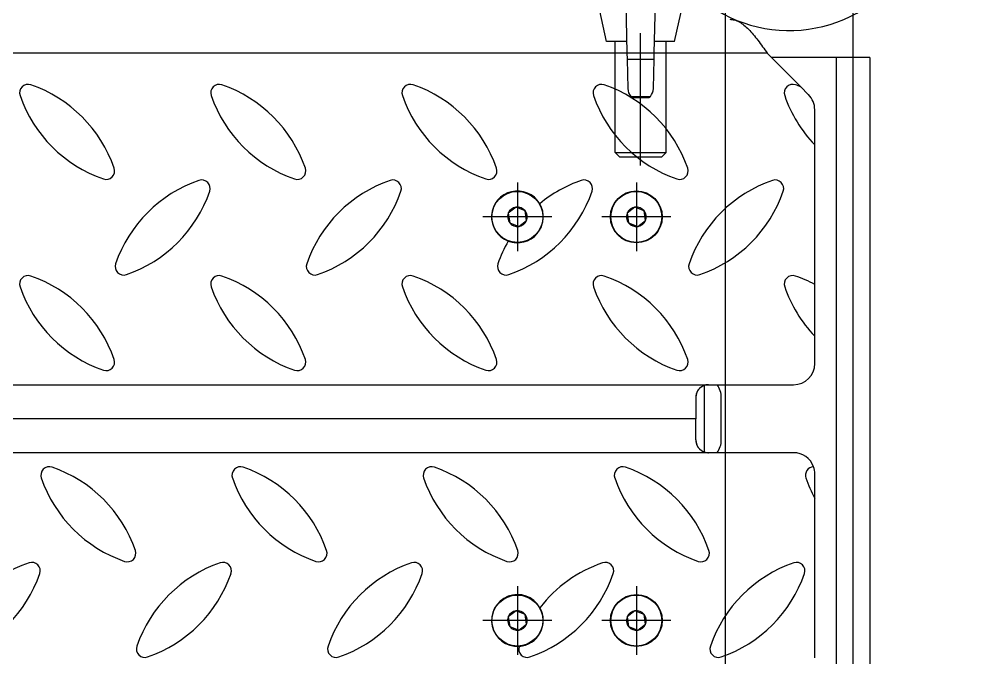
# Model space of a CAD drawing. Header units: millimetres. Extents: x -73584 to -37571, y -61249 to -50748.
# Drawn here: x -53715.5 to -53488.3, y -59690.8 to -59540.6 of the extents above; entities that cross this region are included whole.
import ezdxf

# ---------------------------------------------------------------- set-up
doc = ezdxf.new("R2010")
doc.units = ezdxf.units.MM
doc.header["$LTSCALE"] = 200
doc.linetypes.add('DOT_CENTER', pattern=[14, 12, -1, 0, -1])
doc.layers.add('1', color=7, linetype='Continuous')
doc.layers.add('DIM', color=3, linetype='Continuous')

# ---------------------------------------------------------------- blocks, each defined once
blk = doc.blocks.new('23-D0552-A_RUBBER_PLATFORM_Absen__2', base_point=(549.5, -171.03))
at = {"color": 7, "linetype": 'Continuous'}
blk.add_line((549.5, -155.37), (549.5, -171.03), dxfattribs=at)
blk = doc.blocks.new('SPRING-WASHER_DIN-127-B_M8_A2-70_STAINLESS-STEEL_2__27', base_point=(457.1, -155.2))
at = {"color": 140, "linetype": 'Continuous'}
for p, q in [((457.1, -155.2), (460.45, -155.2)), ((460.45, -155.2), (460.75, -155.2)), ((460.75, -155.2), (462.65, -155.2)), ((462.65, -155.2), (463.19, -155.2)), ((463.19, -155.2), (463.43, -155.2)), ((463.43, -155.2), (467.3, -155.2)), ((467.3, -155.2), (468.25, -155.2)), ((468.25, -155.2), (468.55, -155.2)), ((468.55, -155.2), (471.9, -155.2))]:
    blk.add_line(p, q, dxfattribs=at)
blk = doc.blocks.new('HEXAGON-NYLON-LOCKNUT_DIN-985_M8_A2-70_STAINLESS-STEEL__28', base_point=(456.99, -155.2))
at = {"color": 140, "linetype": 'Continuous'}
for p, q in [((456.99, -155.2), (457.1, -155.2)), ((457.1, -155.2), (460.45, -155.2)), ((460.45, -155.2), (460.75, -155.2)), ((460.75, -155.2), (462.65, -155.2)), ((462.65, -155.2), (463.19, -155.2)), ((463.19, -155.2), (463.43, -155.2)), ((463.43, -155.2), (467.3, -155.2)), ((467.3, -155.2), (468.25, -155.2)), ((468.25, -155.2), (468.55, -155.2)), ((468.55, -155.2), (471.9, -155.2)), ((471.9, -155.2), (472.01, -155.2))]:
    blk.add_line(p, q, dxfattribs=at)
blk = doc.blocks.new('SPRING-WASHER_DIN-127-B_M8_A2-70_STAINLESS-STEEL__29', base_point=(457.1, -171.2))
at = {"color": 140, "linetype": 'Continuous'}
for p, q in [((459.84, -171.2), (457.1, -171.2)), ((460.45, -171.2), (459.84, -171.2)), ((460.5, -171.2), (460.45, -171.2)), ((462.65, -171.2), (460.5, -171.2)), ((463.19, -171.2), (462.65, -171.2)), ((463.43, -171.2), (463.19, -171.2)), ((467.27, -171.2), (463.43, -171.2)), ((467.3, -171.2), (467.27, -171.2)), ((468.5, -171.2), (467.3, -171.2)), ((468.55, -171.2), (468.5, -171.2)), ((471.9, -171.2), (468.55, -171.2))]:
    blk.add_line(p, q, dxfattribs=at)
blk = doc.blocks.new('HEX-BOLT-FULLY-THREADED_DIN-933_M8x30_A2-70_STAINLESS-STEEL__30', base_point=(457.07, -171.2))
at = {"color": 140, "linetype": 'Continuous'}
for p, q in [((457.1, -171.2), (457.07, -171.2)), ((459.84, -171.2), (457.1, -171.2)), ((460.45, -171.2), (459.84, -171.2)), ((460.5, -171.2), (460.45, -171.2)), ((462.65, -171.2), (460.5, -171.2)), ((463.19, -171.2), (462.65, -171.2)), ((463.43, -171.2), (463.19, -171.2)), ((467.27, -171.2), (463.43, -171.2)), ((467.3, -171.2), (467.27, -171.2)), ((468.5, -171.2), (467.3, -171.2)), ((468.55, -171.2), (468.5, -171.2)), ((471.9, -171.2), (468.55, -171.2)), ((471.93, -171.2), (471.9, -171.2))]:
    blk.add_line(p, q, dxfattribs=at)
blk = doc.blocks.new('PH_23-SCREW-FIX-PLATFORM_Absen-M2_9_5__31', base_point=(456.99, -171.2))
for name, p in [('HEXAGON-NYLON-LOCKNUT_DIN-985_M8_A2-70_STAINLESS-STEEL__28', (456.99, -155.2)), ('SPRING-WASHER_DIN-127-B_M8_A2-70_STAINLESS-STEEL_2__27', (457.1, -155.2)), ('HEX-BOLT-FULLY-THREADED_DIN-933_M8x30_A2-70_STAINLESS-STEEL__30', (457.07, -171.2)), ('SPRING-WASHER_DIN-127-B_M8_A2-70_STAINLESS-STEEL__29', (457.1, -171.2))]:
    blk.add_blockref(name, p)
blk = doc.blocks.new('COUNTERSUNK-HEAD-HEXAGON-SOCKET-BOLTS_DIN-7991_M6x20_A2-70_STAINLESS-STEEL__32', base_point=(499.5, -216.7))
at = {"color": 7, "linetype": 'Continuous'}
for p, q in [((505.18, -208.41), (503.36, -209.84)), ((507.32, -209.28), (505.18, -208.41)), ((503.36, -209.84), (503.68, -212.12)), ((507.64, -211.56), (507.32, -209.28)), ((503.68, -212.12), (505.82, -212.99)), ((505.82, -212.99), (507.64, -211.56))]:
    blk.add_line(p, q, dxfattribs=at)
blk.add_circle((505.5, -210.7), 6, dxfattribs=at)
for start, end in [(98.0545, 158.0545), (38.0545, 98.0545), (158.0545, 218.0545), (338.0545, 38.0545), (218.0545, 278.0545), (278.0545, 338.0545)]:
    blk.add_arc((505.5, -210.7), 2.31, start, end, dxfattribs=at)
blk = doc.blocks.new('PH_23-SCREW-FIX-PLATE_Absen-M2_9__33', base_point=(499.5, -216.7))
blk.add_blockref('COUNTERSUNK-HEAD-HEXAGON-SOCKET-BOLTS_DIN-7991_M6x20_A2-70_STAINLESS-STEEL__32', (499.5, -216.7))
blk = doc.blocks.new('COUNTERSUNK-HEAD-HEXAGON-SOCKET-BOLTS_DIN-7991_M6x20_A2-70_STAINLESS-STEEL__34', base_point=(527.5, -216.7))
at = {"color": 7, "linetype": 'Continuous'}
for p, q in [((533.18, -208.41), (531.36, -209.84)), ((535.32, -209.28), (533.18, -208.41)), ((531.36, -209.84), (531.68, -212.12)), ((535.64, -211.56), (535.32, -209.28)), ((531.68, -212.12), (533.82, -212.99)), ((533.82, -212.99), (535.64, -211.56))]:
    blk.add_line(p, q, dxfattribs=at)
blk.add_circle((533.5, -210.7), 6, dxfattribs=at)
for start, end in [(98.0545, 158.0545), (38.0545, 98.0545), (158.0545, 218.0545), (338.0545, 38.0545), (218.0545, 278.0545), (278.0545, 338.0545)]:
    blk.add_arc((533.5, -210.7), 2.31, start, end, dxfattribs=at)
blk = doc.blocks.new('PH_23-SCREW-FIX-PLATE_Absen-M2_9_4__35', base_point=(527.5, -216.7))
blk.add_blockref('COUNTERSUNK-HEAD-HEXAGON-SOCKET-BOLTS_DIN-7991_M6x20_A2-70_STAINLESS-STEEL__34', (527.5, -216.7))
blk = doc.blocks.new('COUNTERSUNK-HEAD-HEXAGON-SOCKET-BOLTS_DIN-7991_M6x20_A2-70_STAINLESS-STEEL__36', base_point=(527.5, -121.7))
at = {"color": 7, "linetype": 'Continuous'}
for p, q in [((533.18, -113.41), (531.36, -114.84)), ((535.32, -114.28), (533.18, -113.41)), ((531.36, -114.84), (531.68, -117.12)), ((535.64, -116.56), (535.32, -114.28)), ((531.68, -117.12), (533.82, -117.99)), ((533.82, -117.99), (535.64, -116.56))]:
    blk.add_line(p, q, dxfattribs=at)
blk.add_circle((533.5, -115.7), 6, dxfattribs=at)
for start, end in [(98.0545, 158.0545), (38.0545, 98.0545), (158.0545, 218.0545), (338.0545, 38.0545), (218.0545, 278.0545), (278.0545, 338.0545)]:
    blk.add_arc((533.5, -115.7), 2.31, start, end, dxfattribs=at)
blk = doc.blocks.new('PH_23-SCREW-FIX-PLATE_Absen-M2_9_3__37', base_point=(527.5, -121.7))
blk.add_blockref('COUNTERSUNK-HEAD-HEXAGON-SOCKET-BOLTS_DIN-7991_M6x20_A2-70_STAINLESS-STEEL__36', (527.5, -121.7))
blk = doc.blocks.new('COUNTERSUNK-HEAD-HEXAGON-SOCKET-BOLTS_DIN-7991_M6x20_A2-70_STAINLESS-STEEL__38', base_point=(499.5, -121.7))
at = {"color": 7, "linetype": 'Continuous'}
for p, q in [((505.18, -113.41), (503.36, -114.84)), ((507.32, -114.28), (505.18, -113.41)), ((503.36, -114.84), (503.68, -117.12)), ((507.64, -116.56), (507.32, -114.28)), ((503.68, -117.12), (505.82, -117.99)), ((505.82, -117.99), (507.64, -116.56))]:
    blk.add_line(p, q, dxfattribs=at)
blk.add_circle((505.5, -115.7), 6, dxfattribs=at)
for start, end in [(98.0545, 158.0545), (38.0545, 98.0545), (158.0545, 218.0545), (338.0545, 38.0545), (218.0545, 278.0545), (278.0545, 338.0545)]:
    blk.add_arc((505.5, -115.7), 2.31, start, end, dxfattribs=at)
blk = doc.blocks.new('PH_23-SCREW-FIX-PLATE_Absen-M2_9_2__39', base_point=(499.5, -121.7))
blk.add_blockref('COUNTERSUNK-HEAD-HEXAGON-SOCKET-BOLTS_DIN-7991_M6x20_A2-70_STAINLESS-STEEL__38', (499.5, -121.7))
blk = doc.blocks.new('PH_23-SCREWS__45', base_point=(-410.5, -216.7))
for name, p in [('PH_23-SCREW-FIX-PLATE_Absen-M2_9_2__39', (499.5, -121.7)), ('PH_23-SCREW-FIX-PLATE_Absen-M2_9_3__37', (527.5, -121.7)), ('PH_23-SCREW-FIX-PLATFORM_Absen-M2_9_5__31', (456.99, -171.2)), ('PH_23-SCREW-FIX-PLATE_Absen-M2_9__33', (499.5, -216.7)), ('PH_23-SCREW-FIX-PLATE_Absen-M2_9_4__35', (527.5, -216.7))]:
    blk.add_blockref(name, p)
blk = doc.blocks.new('23-D0551-A_SIDE-PLATE_STACKING_Absen__46', base_point=(552.5, -248.2))
at = {"color": 7, "linetype": 'Continuous'}
for p, q in [((580.5, -78.2), (565.3, -78.2)), ((588.5, -78.2), (580.5, -78.2)), ((588.5, -78.2), (588.5, -248.2)), ((553.5, -168.2), (553.5, -158.2)), ((580.5, -248.2), (565.3, -248.2)), ((588.5, -248.2), (580.5, -248.2))]:
    blk.add_line(p, q, dxfattribs=at)
at = {"color": 140, "linetype": 'Continuous'}
blk.add_line((580.5, -78.2), (580.5, -248.2), dxfattribs=at)
at = {"color": 7, "linetype": 'Continuous'}
for centre, start, end in [((548.5, -158.2), 0, 36.8699), ((548.5, -168.2), 323.1301, 0)]:
    blk.add_arc(centre, 5, start, end, dxfattribs=at)
blk = doc.blocks.new('23-D0550-A_PLATFORM-1m_STACKING_Absen__48', base_point=(-446.5, -257.2))
at = {"color": 7, "linetype": 'Continuous'}
for p, q in [((547.5, -163.2), (-418.5, -163.2)), ((547.5, -168.2), (547.5, -163.2)), ((570.5, -171.2), (550.5, -171.2)), ((575.5, -181.9), (575.5, -176.2)), ((575.5, -219.52), (575.5, -181.9))]:
    blk.add_line(p, q, dxfattribs=at)
at = {"color": 140, "linetype": 'Continuous'}
for p, q in [((457.07, -171.2), (271.93, -171.2)), ((457.1, -171.2), (457.07, -171.2)), ((459.84, -171.2), (457.1, -171.2)), ((460.45, -171.2), (459.84, -171.2)), ((460.5, -171.2), (460.45, -171.2)), ((462.65, -171.2), (460.5, -171.2)), ((463.19, -171.2), (462.65, -171.2)), ((463.43, -171.2), (463.19, -171.2)), ((467.27, -171.2), (463.43, -171.2)), ((467.3, -171.2), (467.27, -171.2)), ((468.5, -171.2), (467.3, -171.2)), ((468.55, -171.2), (468.5, -171.2)), ((471.9, -171.2), (468.55, -171.2)), ((471.93, -171.2), (471.9, -171.2)), ((550.5, -171.2), (471.93, -171.2))]:
    blk.add_line(p, q, dxfattribs=at)
at = {"color": 7, "linetype": 'Continuous'}
blk.add_circle((533.5, -210.7), 6.1, dxfattribs=at)
for centre, radius, start, end in [((550.5, -168.2), 3, 180.0015, 180.1585), ((550.5, -168.2), 3, 180.1571, 269.8246), ((550.5, -168.2), 3, 269.8244, 269.9998), ((570.5, -176.2), 5, 19.7526, 90), ((570.5, -176.2), 5, 0, 19.7526), ((505.5, -210.7), 6.1, 29.5992, 273.774), ((505.5, -210.7), 6.1, 273.774, 29.5992)]:
    blk.add_arc(centre, radius, start, end, dxfattribs=at)
at = {"color": 140, "linetype": 'Continuous'}
for centre, radius, start, end in [((395.31, -176.51), 2, 70.9892, 199.0108), ((385.64, -204.56), 31.67, 19.0108, 70.9892), ((440.31, -176.51), 2, 70.9892, 199.0108), ((430.64, -204.56), 31.67, 19.0108, 70.9892), ((485.31, -176.51), 2, 70.9892, 199.0108), ((475.64, -204.56), 31.67, 19.0108, 70.9892), ((530.31, -176.51), 2, 70.9892, 199.0108), ((520.64, -204.56), 31.67, 19.0108, 70.9892), ((575.31, -176.51), 2, 92.9178, 199.0108), ((423.36, -166.84), 31.67, 199.0108, 250.9892), ((468.36, -166.84), 31.67, 199.0108, 250.9892), ((513.36, -166.84), 31.67, 199.0108, 250.9892), ((558.36, -166.84), 31.67, 199.0108, 250.9892), ((603.36, -166.84), 31.67, 199.0108, 208.3976), ((413.69, -194.89), 2, 250.9892, 19.0108), ((458.69, -194.89), 2, 250.9892, 19.0108), ((503.69, -194.89), 2, 250.9892, 19.0108), ((548.69, -194.89), 2, 250.9892, 19.0108), ((400.86, -227.06), 31.67, 109.0108, 160.9892), ((391.19, -199.01), 2, 340.9892, 109.0108), ((445.86, -227.06), 31.67, 109.0108, 160.9892), ((436.19, -199.01), 2, 340.9892, 109.0108), ((490.86, -227.06), 31.67, 109.0108, 160.9892), ((481.19, -199.01), 2, 340.9892, 109.0108), ((535.86, -227.06), 31.67, 109.0108, 142.2906), ((526.19, -199.01), 2, 340.9892, 109.0108), ((580.86, -227.06), 31.67, 109.0108, 160.9892), ((571.19, -199.01), 2, 340.9892, 109.0108), ((363.14, -189.34), 31.67, 289.0108, 340.9892), ((408.14, -189.34), 31.67, 289.0108, 340.9892), ((453.14, -189.34), 31.67, 289.0108, 340.9892), ((498.14, -189.34), 31.67, 289.0108, 340.9892), ((543.14, -189.34), 31.67, 289.0108, 340.9892), ((535.86, -227.06), 31.67, 142.2906, 142.4871), ((417.81, -217.39), 2, 160.9892, 289.0108), ((462.81, -217.39), 2, 160.9892, 289.0108), ((507.81, -217.39), 2, 162.3737, 289.0108), ((507.81, -217.39), 2, 160.9892, 162.3737), ((535.86, -227.06), 31.67, 160.8805, 160.9892), ((552.81, -217.39), 2, 160.9892, 289.0108)]:
    blk.add_arc(centre, radius, start, end, dxfattribs=at)
at = {"color": 7, "linetype": 'Continuous'}
blk.add_spline([(547.5, -168.21), (547.52, -168.5), (547.55, -168.74), (547.57, -168.86), (547.61, -168.99), (547.66, -169.16), (547.72, -169.33), (547.74, -169.38), (547.77, -169.44), (547.87, -169.64), (547.98, -169.83), (548.12, -170.03), (548.25, -170.19), (548.34, -170.28), (548.45, -170.39), (548.55, -170.48), (548.67, -170.58), (548.79, -170.67), (548.94, -170.76), (549.05, -170.83), (549.18, -170.9), (549.32, -170.96), (549.45, -171.01), (549.61, -171.07), (549.8, -171.12), (549.98, -171.16), (550.14, -171.18), (550.29, -171.19), (550.42, -171.2), (550.46, -171.2), (550.49, -171.2)], degree=3, dxfattribs=at)
at = {"layer": '1', "color": 1, "linetype": 'DOT_CENTER'}
for p, q in [((505.5, -202.6), (505.5, -218.8)), ((533.5, -202.6), (533.5, -218.8)), ((513.6, -210.7), (497.4, -210.7)), ((541.6, -210.7), (525.4, -210.7))]:
    blk.add_line(p, q, dxfattribs=at)
blk = doc.blocks.new('23-D0550-A_PLATFORM-1m_STACKING_Absen_2__49', base_point=(-446.5, -163.2))
at = {"color": 140, "linetype": 'Continuous'}
for p, q in [((564.3, -77.2), (-435.3, -77.2)), ((272.01, -155.2), (456.99, -155.2)), ((456.99, -155.2), (457.1, -155.2)), ((457.1, -155.2), (460.45, -155.2)), ((460.45, -155.2), (460.75, -155.2)), ((460.75, -155.2), (462.65, -155.2)), ((462.65, -155.2), (463.19, -155.2)), ((463.19, -155.2), (463.43, -155.2)), ((463.43, -155.2), (467.3, -155.2)), ((467.3, -155.2), (468.25, -155.2)), ((468.25, -155.2), (468.55, -155.2)), ((468.55, -155.2), (471.9, -155.2)), ((471.9, -155.2), (472.01, -155.2)), ((472.01, -155.2), (550.5, -155.2))]:
    blk.add_line(p, q, dxfattribs=at)
at = {"color": 7, "linetype": 'Continuous'}
for p, q in [((564.3, -77.2), (572.15, -85.05)), ((572.15, -85.05), (574.04, -86.94)), ((575.5, -98.76), (575.5, -90.47)), ((575.5, -131.59), (575.5, -98.76)), ((575.5, -143.76), (575.5, -131.59)), ((575.5, -150.2), (575.5, -143.76)), ((550.5, -155.2), (570.5, -155.2)), ((547.5, -158.2), (547.5, -163.2)), ((547.5, -163.2), (-418.5, -163.2))]:
    blk.add_line(p, q, dxfattribs=at)
blk.add_circle((533.5, -115.7), 6.1, dxfattribs=at)
at = {"color": 140, "linetype": 'Continuous'}
for centre, radius, start, end in [((390.31, -86.51), 2, 70.9892, 199.0108), ((380.64, -114.56), 31.67, 19.0108, 70.9892), ((435.31, -86.51), 2, 70.9892, 199.0108), ((425.64, -114.56), 31.67, 19.0108, 70.9892), ((480.31, -86.51), 2, 70.9892, 199.0108), ((470.64, -114.56), 31.67, 19.0108, 70.9892), ((525.31, -86.51), 2, 70.9892, 199.0108), ((515.64, -114.56), 31.67, 19.0108, 70.9892), ((570.31, -86.51), 2, 70.9892, 199.0108), ((560.64, -114.56), 31.67, 68.6926, 70.9892), ((418.36, -76.84), 31.67, 199.0108, 250.9892), ((463.36, -76.84), 31.67, 199.0108, 250.9892), ((508.36, -76.84), 31.67, 199.0108, 250.9892), ((553.36, -76.84), 31.67, 199.0108, 250.9892), ((598.36, -76.84), 31.67, 199.0108, 223.7988), ((408.69, -104.89), 2, 250.9892, 19.0108), ((453.69, -104.89), 2, 250.9892, 19.0108), ((498.69, -104.89), 2, 250.9892, 19.0108), ((543.69, -104.89), 2, 250.9892, 19.0108), ((440.86, -137.06), 31.67, 109.0108, 160.9892), ((431.19, -109.01), 2, 340.9892, 109.0108), ((485.86, -137.06), 31.67, 109.0108, 160.9892), ((476.19, -109.01), 2, 340.9892, 109.0108), ((530.86, -137.06), 31.67, 109.0108, 129.4172), ((521.19, -109.01), 2, 340.9892, 109.0108), ((575.86, -137.06), 31.67, 109.0108, 160.9892), ((566.19, -109.01), 2, 340.9892, 109.0108), ((403.14, -99.34), 31.67, 289.0108, 340.9892), ((448.14, -99.34), 31.67, 289.0108, 340.9892), ((493.14, -99.34), 31.67, 289.0108, 340.9892), ((538.14, -99.34), 31.67, 289.0108, 340.9892), ((530.86, -137.06), 31.67, 129.4172, 129.6004), ((530.86, -137.06), 31.67, 150.3714, 160.9892), ((530.86, -137.06), 31.67, 150.1883, 150.3714), ((412.81, -127.39), 2, 160.9892, 289.0108), ((457.81, -127.39), 2, 160.9892, 289.0108), ((502.81, -127.39), 2, 160.9892, 289.0108), ((547.81, -127.39), 2, 160.9892, 289.0108), ((390.31, -131.51), 2, 70.9892, 199.0108), ((435.31, -131.51), 2, 70.9892, 199.0108), ((480.31, -131.51), 2, 70.9892, 199.0108), ((525.31, -131.51), 2, 70.9892, 199.0108), ((570.31, -131.51), 2, 70.9892, 199.0108), ((380.64, -159.56), 31.67, 19.0108, 70.9892), ((425.64, -159.56), 31.67, 19.0108, 70.9892), ((470.64, -159.56), 31.67, 19.0108, 70.9892), ((515.64, -159.56), 31.67, 19.0108, 70.9892), ((560.64, -159.56), 31.67, 62.0213, 70.9892), ((418.36, -121.84), 31.67, 199.0108, 250.9892), ((463.36, -121.84), 31.67, 199.0108, 250.9892), ((508.36, -121.84), 31.67, 199.0108, 250.9892), ((553.36, -121.84), 31.67, 199.0108, 250.9892), ((598.36, -121.84), 31.67, 199.0108, 223.7988), ((408.69, -149.89), 2, 250.9892, 19.0108), ((453.69, -149.89), 2, 250.9892, 19.0108), ((498.69, -149.89), 2, 250.9892, 19.0108), ((543.69, -149.89), 2, 250.9892, 19.0108)]:
    blk.add_arc(centre, radius, start, end, dxfattribs=at)
at = {"color": 7, "linetype": 'Continuous'}
for centre, radius, start, end in [((570.5, -90.47), 5, 0, 45), ((505.5, -115.7), 6.1, 30.6276, 249.1611), ((505.5, -115.7), 6.1, 249.1611, 30.6276), ((570.5, -150.2), 5, 270, 0), ((550.5, -158.2), 3, 90.1754, 179.8433), ((550.5, -158.2), 3, 90.0001, 90.1756), ((550.5, -158.2), 3, 179.8417, 179.9985)]:
    blk.add_arc(centre, radius, start, end, dxfattribs=at)
for points in [[(555.5, -69.2), (556.05, -69.24), (556.6, -69.35), (557.15, -69.54), (557.7, -69.81), (558.81, -70.55), (559.9, -71.54), (561, -72.76), (562.1, -74.14), (563.2, -75.64), (564.3, -77.2)], [(550.49, -155.2), (550.16, -155.22), (549.88, -155.26), (549.58, -155.34), (549.29, -155.45), (549.16, -155.51), (549.02, -155.59), (548.9, -155.67), (548.76, -155.76), (548.5, -155.97), (548.3, -156.16), (548.2, -156.27), (548.11, -156.4), (548.02, -156.51), (547.94, -156.64), (547.87, -156.76), (547.8, -156.9), (547.73, -157.04), (547.68, -157.17), (547.64, -157.29), (547.6, -157.43), (547.57, -157.57), (547.54, -157.69), (547.51, -157.95), (547.5, -158.19)]]:
    blk.add_spline(points, degree=3, dxfattribs=at)
at = {"layer": '1', "color": 1, "linetype": 'DOT_CENTER'}
for p, q in [((505.5, -107.6), (505.5, -123.8)), ((533.5, -107.6), (533.5, -123.8)), ((513.6, -115.7), (497.4, -115.7)), ((541.6, -115.7), (525.4, -115.7))]:
    blk.add_line(p, q, dxfattribs=at)
blk = doc.blocks.new('23-A0300-A_WELDING-ASSEMBLY_PLATFORM-1m_STACKING_Absen__50', base_point=(-459.5, -257.2))
for name, p in [('23-D0550-A_PLATFORM-1m_STACKING_Absen_2__49', (-446.5, -163.2)), ('23-D0551-A_SIDE-PLATE_STACKING_Absen__46', (552.5, -248.2)), ('23-D0550-A_PLATFORM-1m_STACKING_Absen__48', (-446.5, -257.2))]:
    blk.add_blockref(name, p)
blk = doc.blocks.new('23-A0227-B_PLATFORM-1m_STACKING_Absen__51', base_point=(-459.5, -257.2))
for name, p in [('23-A0300-A_WELDING-ASSEMBLY_PLATFORM-1m_STACKING_Absen__50', (-459.5, -257.2)), ('PH_23-SCREWS__45', (-410.5, -216.7)), ('23-D0552-A_RUBBER_PLATFORM_Absen__2', (549.5, -171.03))]:
    blk.add_blockref(name, p)
blk = doc.blocks.new('2203')
at = {"color": 7, "linetype": 'Continuous'}
for p, q in [((-55418.75, -57390.58), (-55418.75, -57192.34)), ((-55388.75, -57390.58), (-55388.75, -57192.34))]:
    blk.add_line(p, q, dxfattribs=at)
blk = doc.blocks.new('23-D0285-B_SCREW-BASE-BAR_CLAMP_Absen-M2_9', base_point=(-97.25, -170.85))
at = {"color": 7, "linetype": 'Continuous'}
for p, q in [((-97.25, -169.78), (-97.25, -154.85)), ((-97.25, -170.85), (-97.25, -169.78))]:
    blk.add_line(p, q, dxfattribs=at)
blk = doc.blocks.new('HEX-BOLT_DIN-931_M12x30_A2-70_STAINLESS-STEEL', base_point=(-120.45, -172.35))
at = {"color": 7, "linetype": 'Continuous'}
for p, q in [((-120.45, -162.85), (-120.45, -153.35)), ((-114.75, -153.35), (-120.45, -153.35)), ((-112.95, -156.85), (-112.95, -154.48)), ((-112.95, -162.85), (-112.95, -156.85)), ((-112.95, -162.85), (-120.45, -162.85)), ((-120.45, -172.35), (-120.45, -162.85)), ((-112.95, -168.85), (-112.95, -162.85)), ((-112.95, -171.22), (-112.95, -168.85)), ((-114.75, -172.35), (-120.45, -172.35))]:
    blk.add_line(p, q, dxfattribs=at)
blk = doc.blocks.new('23-D0479-B_BASE-BAR_CLAMP_Absen-M2_9__19', base_point=(-97.25, -185.25))
at = {"color": 7, "linetype": 'Continuous'}
for p, q in [((-95.25, -140.45), (-66.75, -140.45)), ((-97.25, -154.85), (-97.25, -142.45)), ((-97.25, -169.78), (-97.25, -154.85)), ((-97.25, -170.85), (-97.25, -169.78)), ((-97.25, -183.25), (-97.25, -170.85)), ((-95.25, -185.25), (-66.75, -185.25))]:
    blk.add_line(p, q, dxfattribs=at)
at = {"color": 140, "linetype": 'Continuous'}
blk.add_line((-95.25, -140.45), (-95.25, -185.25), dxfattribs=at)
at = {"color": 7, "linetype": 'Continuous'}
for centre, start, end in [((-95.25, -142.45), 90, 180), ((-95.25, -183.25), 180, 270)]:
    blk.add_arc(centre, 2, start, end, dxfattribs=at)
at = {"layer": '1', "color": 1, "linetype": 'DOT_CENTER'}
blk.add_line((-97.25, -162.85), (-64.75, -162.85), dxfattribs=at)
blk = doc.blocks.new('23-B0031-A_CLAMP-Ø50-H-30_MAX-500KG_STEEL_Black__20', base_point=(-209, -208.85))
at = {"color": 7, "linetype": 'Continuous'}
for p, q in [((-170.92, -106.99), (-171.84, -112.32)), ((-160.46, -138.9), (-165.96, -106.99)), ((-171.34, -112.9), (-170.94, -112.9)), ((-170.44, -113.4), (-170.44, -115.65)), ((-172.84, -117.85), (-172.84, -115.65)), ((-170.44, -115.65), (-172.84, -115.65)), ((-170.44, -115.65), (-170.44, -139.65)), ((-181.84, -119.85), (-172.84, -117.85)), ((-172.84, -124.35), (-172.84, -117.85)), ((-181.84, -121.85), (-181.84, -119.85)), ((-209, -122.85), (-208, -121.85)), ((-208, -121.85), (-208, -127.85)), ((-208, -121.85), (-181.84, -121.85)), ((-181.84, -124.57), (-181.84, -121.85)), ((-163.4, -121.85), (-145.9, -121.85)), ((-209, -122.85), (-209, -132.85)), ((-186, -124.68), (-192.91, -124.85)), ((-184.54, -124.64), (-186, -124.68)), ((-172.84, -124.35), (-184.54, -124.64)), ((-172.84, -131.35), (-172.84, -124.35)), ((-195.04, -125.82), (-195.04, -129.88)), ((-208, -127.85), (-208, -133.85)), ((-192.91, -130.85), (-186, -131.02)), ((-186, -131.02), (-184.54, -131.06)), ((-184.54, -131.06), (-172.84, -131.35)), ((-181.84, -133.85), (-181.84, -131.12)), ((-172.84, -137.85), (-172.84, -131.35)), ((-209, -132.85), (-208, -133.85)), ((-208, -133.85), (-181.84, -133.85)), ((-181.84, -135.85), (-181.84, -133.85)), ((-161.33, -133.85), (-146.1, -133.85)), ((-181.84, -135.85), (-172.84, -137.85)), ((-172.84, -139.65), (-172.84, -137.85)), ((-99.25, -137.85), (-123.98, -137.85)), ((-170.44, -139.65), (-172.84, -139.65)), ((-170.44, -140.4), (-170.44, -139.65)), ((-97.25, -142.45), (-97.25, -139.85)), ((-97.25, -154.85), (-97.25, -142.45)), ((-120.45, -153.35), (-121.82, -153.35)), ((-114.75, -153.35), (-120.45, -153.35)), ((-112.95, -156.85), (-112.95, -154.48)), ((-97.25, -169.78), (-97.25, -154.85)), ((-112.95, -162.85), (-112.95, -156.85)), ((-112.95, -168.85), (-112.95, -162.85)), ((-112.95, -171.22), (-112.95, -168.85)), ((-97.25, -170.85), (-97.25, -169.78)), ((-120.45, -172.35), (-121.82, -172.35)), ((-114.75, -172.35), (-120.45, -172.35)), ((-97.25, -183.25), (-97.25, -170.85)), ((-97.25, -185.85), (-97.25, -183.25)), ((-148.75, -202.45), (-148.75, -187.72)), ((-99.25, -187.85), (-123.98, -187.85)), ((-148.75, -202.45), (-166.27, -189.08)), ((-148.75, -202.45), (-143.36, -206.56))]:
    blk.add_line(p, q, dxfattribs=at)
at = {"color": 140, "linetype": 'Continuous'}
for p, q in [((-186, -124.68), (-186, -131.02)), ((-184.54, -124.64), (-184.54, -131.06)), ((-194.75, -125.54), (-194.75, -130.16))]:
    blk.add_line(p, q, dxfattribs=at)
for centre in [(-136.75, -127.85), (-136.75, -197.85)]:
    blk.add_circle(centre, 6.25, dxfattribs=at)
at = {"color": 7, "linetype": 'Continuous'}
for centre in [(-136.75, -127.85), (-136.75, -197.85)]:
    blk.add_circle(centre, 3, dxfattribs=at)
for centre, radius, start, end in [((-168.44, -107.42), 2.52, 9.7728, 170.2272), ((-171.34, -112.4), 0.5, 170.2272, 270), ((-170.94, -113.4), 0.5, 0, 90), ((-136.59, -128.01), 11.16, 332.5738, 254.5095), ((-192.84, -127.85), 3, 91.4294, 129.6751), ((-192.84, -127.85), 3, 129.6751, 137.3609), ((-192.84, -127.85), 3, 222.6391, 230.3249), ((-192.84, -127.85), 3, 230.3249, 268.5706), ((-124.03, -134.53), 3, 152.5738, 231.8819), ((-146.25, -162.85), 33, 50.4823, 51.8819), ((-123.98, -135.85), 2, 230.4823, 270), ((-99.25, -139.85), 2, 0, 90), ((-146.25, -162.85), 33, 137.1352, 232.6567), ((-165.39, -139.75), 5, 309.6363, 9.7728), ((-146.25, -162.85), 25, 25.2093, 74.5095), ((-146.25, -162.85), 25, 129.6363, 264.2608), ((-121.82, -151.35), 2, 205.2093, 270), ((-114.75, -155.35), 2, 25.8419, 90), ((-121.82, -174.35), 2, 90, 154.7907), ((-114.75, -170.35), 2, 270, 334.1581), ((-146.25, -162.85), 25, 285.4905, 334.7907), ((-99.25, -185.85), 2, 270, 0), ((-146.25, -162.85), 25, 264.2608, 285.4905), ((-136.59, -197.69), 11.16, 105.4905, 232.6567), ((-146.25, -162.85), 33, 308.1181, 309.5177), ((-123.98, -189.85), 2, 90, 129.5177), ((-124.03, -191.17), 3, 128.1181, 207.4262), ((-136.59, -197.69), 11.16, 232.6567, 27.4262)]:
    blk.add_arc(centre, radius, start, end, dxfattribs=at)
at = {"layer": '1', "color": 1, "linetype": 'DOT_CENTER'}
for p, q in [((-136.75, -122.85), (-136.75, -132.85)), ((-211, -127.85), (-179.84, -127.85)), ((-168.44, -127.65), (-174.84, -127.65)), ((-165.4, -127.85), (-143.9, -127.85)), ((-131.75, -127.85), (-141.75, -127.85)), ((-146.25, -135.85), (-146.25, -189.85)), ((-119.25, -162.85), (-173.25, -162.85)), ((-136.75, -192.85), (-136.75, -202.85)), ((-131.75, -197.85), (-141.75, -197.85))]:
    blk.add_line(p, q, dxfattribs=at)
blk = doc.blocks.new('23-A0237-B_BASE-BAR_CLAMP_Absen-M2_9__21', base_point=(-209, -208.85))
for name, p in [('23-B0031-A_CLAMP-Ø50-H-30_MAX-500KG_STEEL_Black__20', (-209, -208.85)), ('23-D0479-B_BASE-BAR_CLAMP_Absen-M2_9__19', (-97.25, -185.25)), ('HEX-BOLT_DIN-931_M12x30_A2-70_STAINLESS-STEEL', (-120.45, -172.35)), ('23-D0285-B_SCREW-BASE-BAR_CLAMP_Absen-M2_9', (-97.25, -170.85))]:
    blk.add_blockref(name, p)
blk = doc.blocks.new('23-A0281-B_CLAMP_TILE-TUBE-Ø50_Absen-X5__24', base_point=(-209, -208.85))
blk.add_blockref('23-A0237-B_BASE-BAR_CLAMP_Absen-M2_9__21', (-209, -208.85))

msp = doc.modelspace()

# ---------------------------------------------------------------- block references
at = {"rotation": 90}
msp.add_blockref('23-A0281-B_CLAMP_TILE-TUBE-Ø50_Absen-X5__24', (-53488.278, -59572.937), dxfattribs=at)
msp.add_blockref('23-A0227-B_PLATFORM-1m_STACKING_Absen__51', (-54563.278, -59728.55))
at = {"layer": 'DIM', "color": 3}
msp.add_blockref('2203', (1869.475, -2343.727), dxfattribs=at)

doc.saveas('drawing.dxf')
